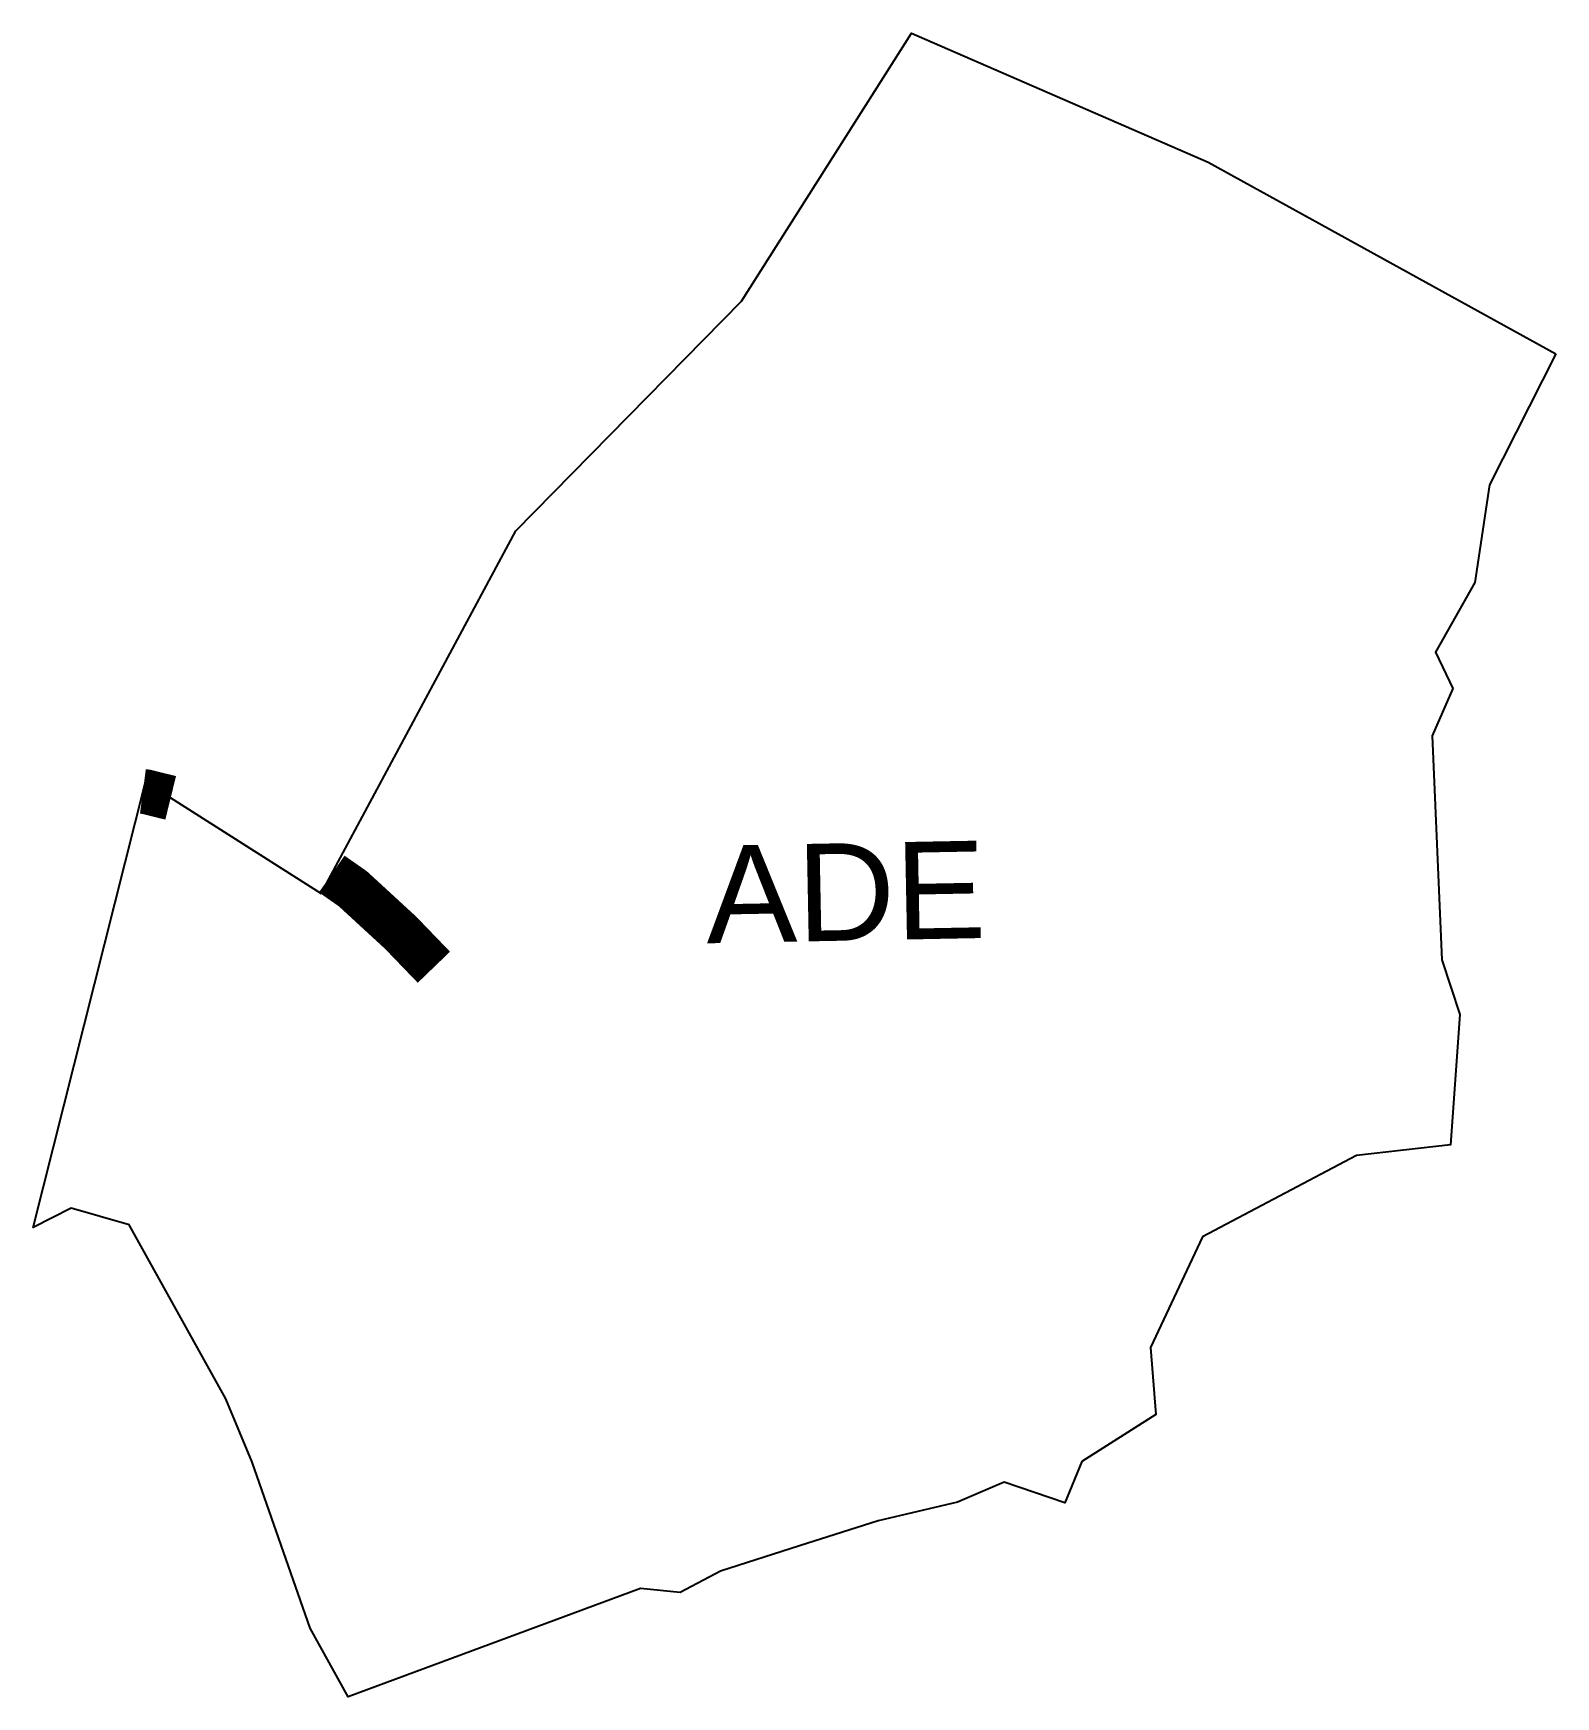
# Model space of a CAD drawing. Header units: metres. Extents: x 295202 to 296901, y 1978172 to 1980028.
import ezdxf

# ---------------------------------------------------------------- set-up
doc = ezdxf.new("R2010")
doc.units = ezdxf.units.M
doc.header["$MEASUREMENT"] = 0
for name, color, linetype in [('UNPROTECTED DUE TO CREEK', 150, 'Continuous'), ('VILLAGE BOUNDRY', 3, 'Continuous'), ('VILLAGE NAME', 250, 'Continuous')]:
    doc.layers.add(name, color=color, linetype=linetype)
doc.styles.get("Standard").update_dxf_attribs({"font": 'simplex.shx'})

msp = doc.modelspace()

# ---------------------------------------------------------------- linework, layer by layer
at = {"color": 3, "flags": 128}
msp.add_lwpolyline([(296901, 1979670.2), (296827.2, 1979524.1)], dxfattribs=at)
at = {"layer": 'UNPROTECTED DUE TO CREEK', "const_width": 50, "flags": 128}
for points in [[(295355.3, 1979174.8), (295328.1, 1979181.5), (295324.3, 1979182)], [(295649, 1978985.8), (295611.9, 1979024.3), (295558.5, 1979073.4), (295535, 1979089.8)]]:
    msp.add_lwpolyline(points, dxfattribs=at)
at = {"layer": 'VILLAGE BOUNDRY', "color": 3, "flags": 128}
msp.add_lwpolyline([(296827.2, 1979524.1), (296810.8, 1979415.2), (296766.8, 1979337.3), (296786, 1979296.8), (296763, 1979244), (296773.8, 1978994.2), (296793.9, 1978933), (296783.6, 1978787.6), (296678.8, 1978775.7), (296506.6, 1978684.8), (296448.9, 1978561.4), (296454.6, 1978486.8), (296372.2, 1978434.2), (296353.1, 1978388), (296285.3, 1978411.2), (296233.2, 1978388.8), (296144.9, 1978368.1), (296057, 1978340), (295969, 1978311.9), (295924, 1978288.2), (295879.6, 1978292.6), (295553.2, 1978171.8), (295510.9, 1978248.2), (295446.4, 1978433.6), (295416.8, 1978504.3), (295309, 1978698.3), (295244.1, 1978717.1), (295201.9, 1978695.4), (295327, 1979192.8), (295523.3, 1979067.9), (295740.5, 1979472.9), (295992.4, 1979729.2), (296182.2, 1980028), (296513, 1979884.3), (296901, 1979670.2)], dxfattribs=at)

# ---------------------------------------------------------------- texts
at = {"layer": 'VILLAGE NAME', "insert": (295951.5, 1979121.2), "char_height": 108.748, "attachment_point": 1, "rotation": 1.1028}
msp.add_mtext_dynamic_manual_height_columns('{\\fArial|b0|i0|c0|p34;ADE}', width=1571.314, gutter_width=543.7, heights=[0], dxfattribs=at)

doc.saveas('drawing.dxf')
